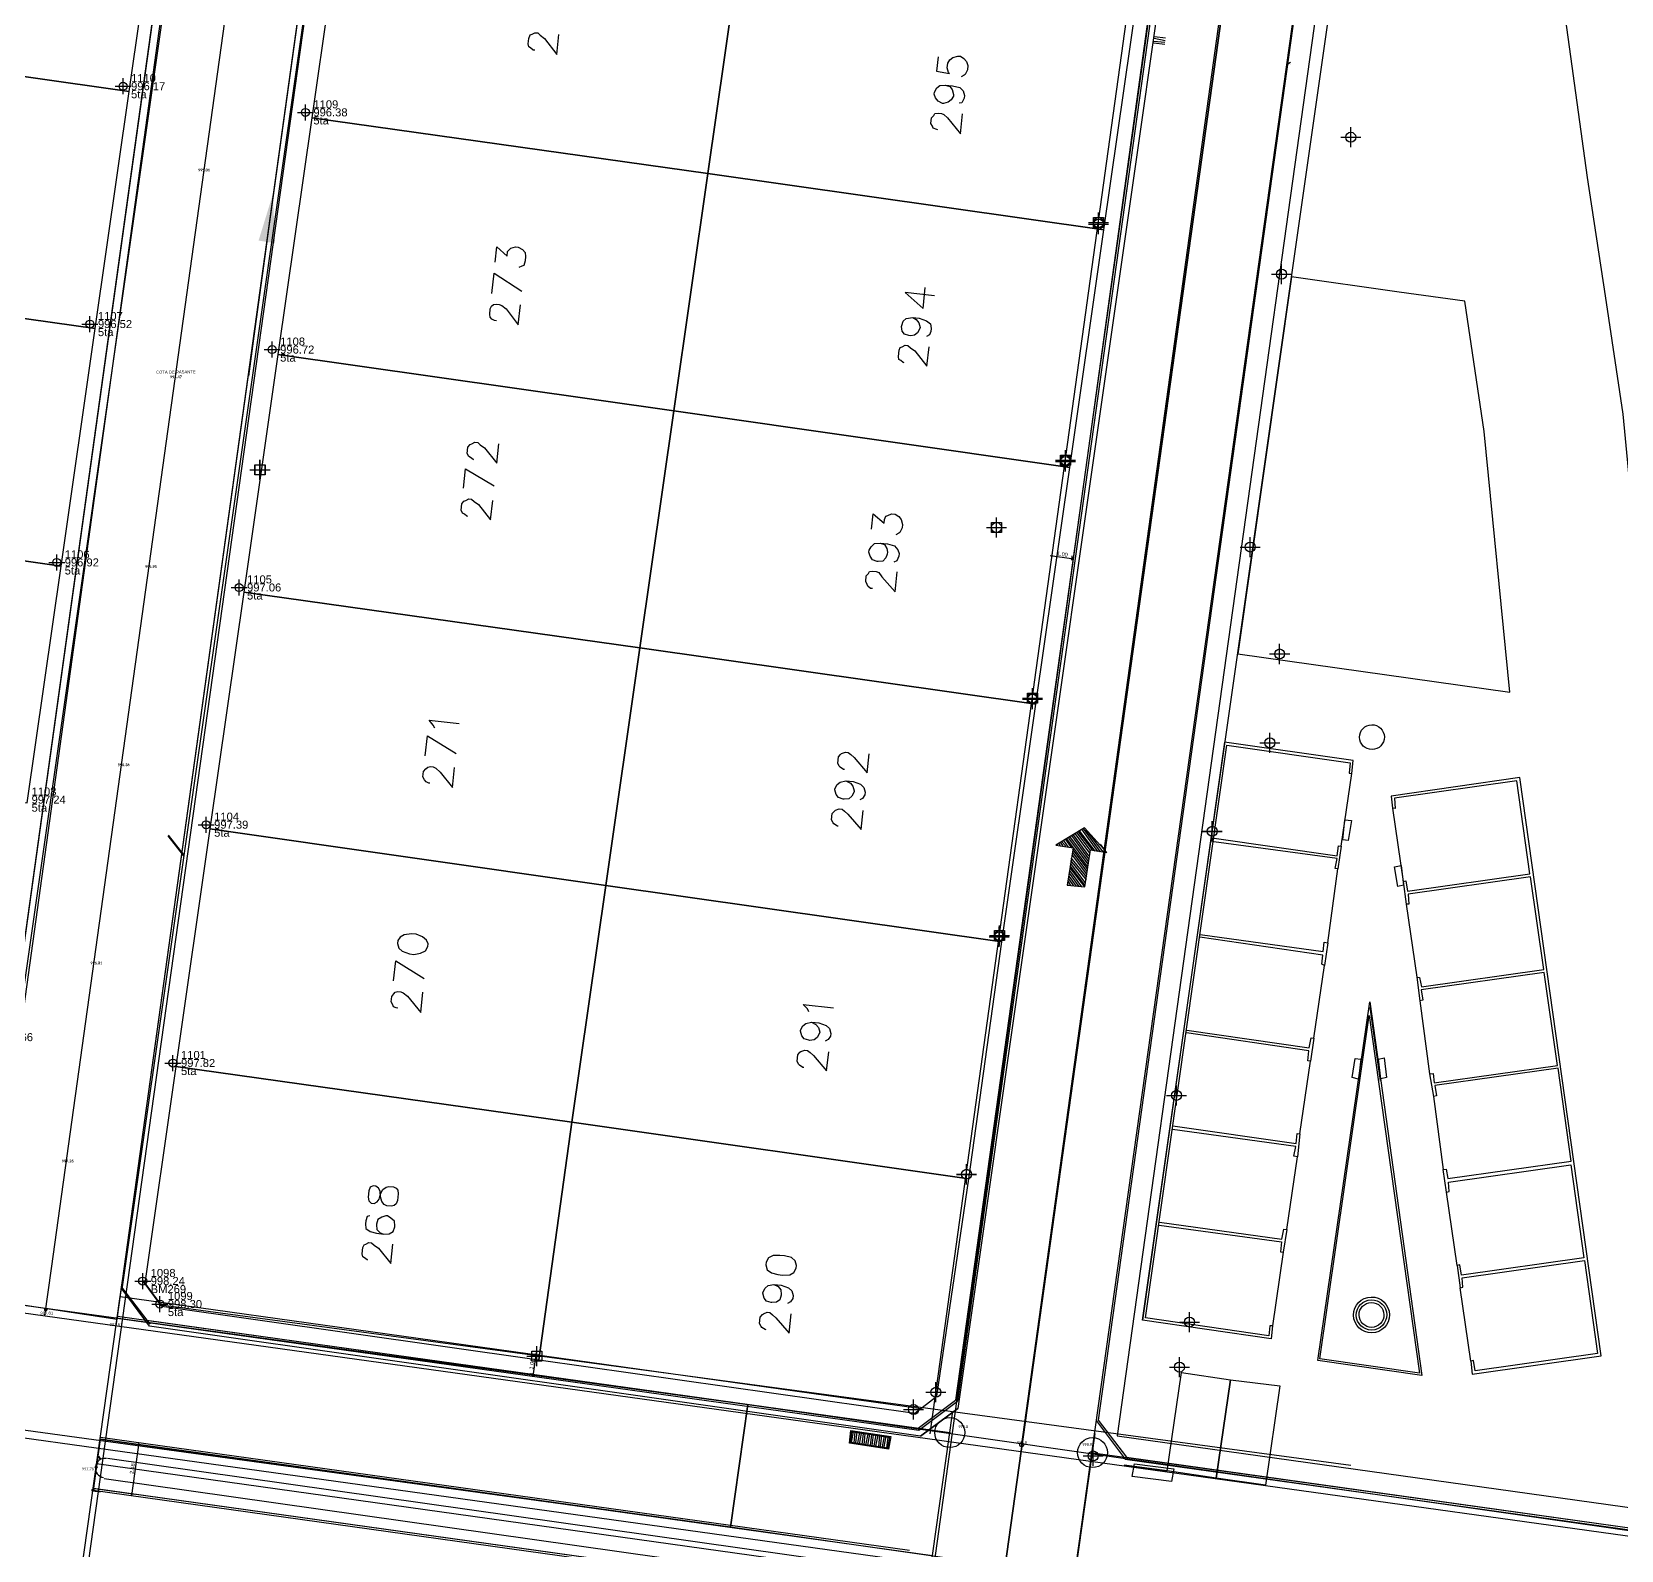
# Model space of a CAD drawing. Header units: metres. Extents: x -977055 to 805873, y -1033982 to 242021.
# Drawn here: x 1009.3 to 1088.8, y 1026.8 to 1102.7 of the extents above; entities that cross this region are included whole.
import ezdxf

# ---------------------------------------------------------------- set-up
doc = ezdxf.new("R2010")
doc.units = ezdxf.units.M
doc.header["$PDMODE"] = 32
doc.header["$PDSIZE"] = 1.5
for name, color, linetype in [('12-CONDICIONES EXISTENTES', 2, 'Continuous'), ('5ta avenida', 10, 'Continuous'), ('C-ANNO-MATC-TEXT', 150, 'Continuous'), ('C-ROAD', 7, 'Continuous'), ('C-ROAD-CNTR-N', 92, 'Continuous'), ('C-ROAD-PROF-TEXT', 11, 'Continuous'), ('NIVEL BORDILLO', 6, 'Continuous'), ('V-NODE', 1, 'Continuous')]:
    doc.layers.add(name, color=color, linetype=linetype)
for name, color, linetype, true_color in [('PDF2_area escolar', 7, 'Continuous', 0x989898), ('PDF_Geometry', 7, 'Continuous', 0x797979), ('PDF_Solid Fills', 7, 'Continuous', 0x797979)]:
    doc.layers.add(name, color=color, linetype=linetype, true_color=true_color)
doc.layers.get('PDF2_area escolar').off()
doc.styles.add('CITY2', font='stylu.ttf', dxfattribs={"height": 0.2})
doc.styles.add('MtXpl_Calibri', font='calibri.ttf')
doc.styles.get("Standard").update_dxf_attribs({"font": 'arial.ttf'})
doc.dimstyles.new('COTAS2', dxfattribs={"dimtxt": 0.02, "dimasz": 0.1, "dimexe": 0.15, "dimexo": 0.08, "dimgap": 0.05, "dimtad": 1, "dimzin": 0, "dimdsep": 46, "dimtxsty": 'CITY2', "dimblk": 'ARCHTICK', "dimcen": 1, "dimdle": 0.1, "dimclrd": 1, "dimclre": 1, "dimclrt": 2, "dimadec": 0, "dimazin": 0, "dimtfac": 1, "dimtofl": 0, "dimtmove": 0, "dimatfit": 3, "dimldrblk": 'ARCHTICK', "dimfxl": 0.18, "dimtolj": 1, "dimtzin": 0, "dimarcsym": 0})

# ---------------------------------------------------------------- blocks, each defined once
blk = doc.blocks.new('*U2497')
at = {"color": 0, "linetype": 'ByBlock', "lineweight": -2, "transparency": 16777216}
for p, q in [((-1, 0), (1, 0)), ((0, -1), (0, 1))]:
    blk.add_line(p, q, dxfattribs=at)
blk.add_lwpolyline([(-0.5, -0.5), (-0.5, 0.5), (0.5, 0.5), (0.5, -0.5)], close=True, dxfattribs=at)
blk = doc.blocks.new('*U2816', base_point=(1034.566, 1036.452, 998.662))
at = {"layer": 'V-NODE', "color": 130, "lineweight": -2, "xscale": 0.5, "yscale": 0.5, "zscale": 0.5}
blk.add_blockref('*U2497', (1034.566, 1036.452, 998.662), dxfattribs=at)
blk = doc.blocks.new('base')
at = {"layer": 'PDF_Geometry', "lineweight": 25, "extrusion": (-0.000787417, 0.063364, 0.99799), "elevation": 0.026}
for points in [[(-314.355, -197.288), (-299.601, -195.681), (-292.744, -194.188), (-282.663, -192.111), (-274.476, -190.361), (-258.037, -185.154), (-248.029, -180.61), (-240.539, -177.71), (-228.643, -174.042), (-222.733, -172.714), (-217.384, -171.04), (-209.935, -169.248), (-202.16, -164.759), (-196.196, -160.284), (-195.073, -159.817), (-178.095, -157.457), (-154.298, -156.614), (-136.667, -154.611), (-124.436, -153.164), (-118.066, -151.474), (-100.79, -146.646), (-80.955, -140.967), (-73.385, -139.328), (-61.694, -135.822), (-40.504, -131.604), (-37.727, -130.872), (-17.661, -129.441), (1.311, -127.461), (21.092, -124.929), (41.006, -122.83), (47.376, -123.458), (63.592, -123.186), (81.402, -124.312), (85.639, -96.072), (88.705, -66.393), (92.811, -40.781), (97.16, -22.386), (100.596, -1.562), (102.483, 8.32), (109.691, 37.361), (117.528, 76.62), (126.217, 115.638), (131.513, 149.592), (134.682, 173.973), (136.916, 195.591), (139.956, 229.678), (141.558, 250.676), (142.614, 271.37), (143.252, 283.21), (147.066, 312.938), (152.58, 355.631), (153.554, 396.042), (150.869, 418.02), (151.777, 438.639), (150.959, 458.028), (151.777, 438.639), (150.869, 418.02), (153.554, 396.042), (152.58, 355.631), (147.066, 312.938), (143.252, 283.21), (142.614, 271.37), (141.558, 250.676), (139.956, 229.678), (136.916, 195.591), (134.682, 173.973), (131.513, 149.592), (126.217, 115.638), (117.528, 76.62), (109.691, 37.361), (102.483, 8.32), (100.596, -1.562), (97.16, -22.386), (92.811, -40.781), (88.705, -66.393), (85.639, -96.072), (81.402, -124.312), (63.592, -123.186), (47.376, -123.458), (41.006, -122.83), (21.092, -124.929), (1.311, -127.461), (-17.661, -129.441), (-37.727, -130.872), (-40.504, -131.604), (-61.694, -135.822), (-73.385, -139.328), (-80.955, -140.967), (-100.79, -146.646), (-118.066, -151.474), (-124.436, -153.164), (-136.667, -154.611), (-154.298, -156.614), (-178.095, -157.457), (-195.073, -159.817), (-196.196, -160.284), (-202.16, -164.759), (-209.935, -169.248), (-217.384, -171.04), (-222.733, -172.714), (-228.643, -174.042), (-240.539, -177.71), (-248.029, -180.61), (-258.037, -185.154), (-274.476, -190.361), (-282.663, -192.111), (-292.744, -194.188), (-299.601, -195.681), (-314.355, -197.288), (-312.178, -178.446), (-309.146, -157.898), (-306.876, -132.899), (-305.823, -118.002), (-298.643, -78.802), (-291.055, -45.077), (-282.252, -15.116), (-275.645, 10.473), (-270.319, 33.898), (-263.825, 63.164), (-258.15, 86.408), (-284.424, 123.888)], [(-212.717, -13.755), (-225.054, -11.852), (-224.271, -6.892), (-226.643, -6.56), (-224.271, -6.892), (-225.054, -11.852), (-212.717, -13.755), (-212.402, -16.529), (-210.533, -31.037), (-208.664, -45.544), (-208.205, -49.819), (-207.573, -57.268), (-206.945, -64.763), (-206.131, -70.704), (-205.316, -76.645), (-202.67, -97.785), (-200.074, -118.964), (-199.377, -121.645), (-195.323, -136.879), (-191.412, -136.748), (-190.561, -158.552), (-190.735, -159.226), (-195.073, -159.817), (-196.196, -160.284), (-202.16, -164.759), (-209.935, -169.248), (-213.277, -170.051), (-213.359, -169.577), (-218.448, -150.23), (-210.166, -148.075), (-219.749, -78.662), (-229.377, -9.244), (-211.582, -137.888)], [(-183.278, -24.583), (-189.381, -23.662), (-189.487, -24.159), (-189.624, -24.143), (-189.441, -23.005), (-188.857, -19.32), (-188.78, -18.68), (-182.363, -19.685), (-199.15, -127.84), (-199.177, -128.068), (-198.98, -128.741), (-196.947, -136.498), (-196.819, -136.977), (-195.323, -136.879)], [(-152.79, -83.669), (-152.698, -83.68), (-152.572, -83.788), (-152.486, -83.845), (-152.457, -83.987), (-152.49, -84.262), (-152.558, -84.439), (-152.655, -84.474), (-152.803, -84.548), (-152.94, -84.532), (-153.066, -84.424), (-153.278, -84.259), (-153.876, -83.445), (-153.997, -84.451)], [(-183.728, -83.744), (-184.277, -83.678)], [(-183.745, -83.881), (-184.288, -83.769)], [(-183.756, -83.973), (-184.304, -83.906)], [(-172.938, -83.096), (-172.85, -82.365), (-173.485, -82.242), (-173.444, -82.293), (-173.381, -82.533), (-173.408, -82.762), (-173.522, -82.933), (-173.675, -83.054), (-173.915, -83.118), (-174.052, -83.101), (-174.224, -82.988), (-174.344, -82.834), (-174.414, -82.64), (-174.386, -82.412), (-174.267, -82.194), (-174.216, -82.154), (-174.068, -82.079)], [(-183.717, -83.653), (-184.266, -83.587)], [(-190.397, -82.523), (-190.546, -82.598)], [(-190.535, -82.507), (-190.535, -82.507)], [(-173.276, -81.665), (-173.499, -81.591), (-173.62, -81.438), (-173.683, -81.198), (-173.672, -81.107), (-173.559, -80.935), (-173.405, -80.814), (-173.166, -80.75), (-173.12, -80.756), (-172.903, -80.875), (-172.782, -81.029), (-172.713, -81.222), (-172.724, -81.314), (-172.843, -81.531), (-172.996, -81.652), (-173.276, -81.665), (-173.642, -81.621), (-174.002, -81.531), (-174.168, -81.372), (-174.232, -81.132), (-174.215, -80.995), (-174.096, -80.777), (-173.954, -80.748)], [(-172.869, -79.441), (-172.823, -79.447), (-172.646, -79.515), (-172.611, -79.612), (-172.536, -79.76), (-172.569, -80.034), (-172.677, -80.16), (-172.734, -80.246), (-172.922, -80.27), (-173.059, -80.253), (-173.191, -80.191), (-173.357, -80.032), (-174.001, -79.212), (-174.122, -80.218)], [(-139.275, -74.261), (-138.565, -69.524), (-138.277, -67.518)], [(-150.678, -73.073), (-150.772, -73.85), (-151.271, -73.372), (-151.298, -73.601), (-151.406, -73.727), (-151.457, -73.767), (-151.697, -73.831), (-151.834, -73.814), (-152.052, -73.695), (-152.172, -73.542), (-152.196, -73.353), (-152.168, -73.125), (-152.095, -72.902), (-151.998, -72.867), (-151.85, -72.792)], [(-150.491, -71.519), (-150.612, -72.524), (-151.987, -71.617)], [(-172.609, -71.126), (-171.146, -71.302), (-172.024, -70.501), (-172.15, -71.552)], [(-150.697, -70.149), (-150.606, -70.16), (-150.474, -70.222), (-150.394, -70.325), (-150.364, -70.467), (-150.397, -70.742), (-150.46, -70.873), (-150.562, -70.954), (-150.705, -70.983), (-150.842, -70.966), (-150.973, -70.904), (-151.185, -70.739), (-151.783, -69.925), (-151.904, -70.931)], [(-171.506, -70.053), (-171.678, -69.94), (-171.798, -69.786), (-171.862, -69.547), (-171.857, -69.501), (-171.738, -69.283), (-171.584, -69.163), (-171.396, -69.139), (-171.304, -69.15), (-171.081, -69.223), (-170.961, -69.377), (-170.943, -69.611), (-170.948, -69.657), (-171.021, -69.88), (-171.175, -70), (-171.506, -70.053), (-171.826, -70.015), (-172.181, -69.879), (-172.393, -69.715), (-172.411, -69.481), (-172.394, -69.343), (-172.327, -69.166), (-172.178, -69.091)], [(-171.048, -67.79), (-171.002, -67.795), (-170.876, -67.903), (-170.79, -67.96), (-170.761, -68.103), (-170.799, -68.423), (-170.862, -68.554), (-170.959, -68.589), (-171.107, -68.664), (-171.244, -68.647), (-171.37, -68.539), (-171.582, -68.375), (-172.185, -67.606), (-172.301, -68.566)], [(-149.489, -63.2), (-149.443, -63.205), (-149.317, -63.313), (-149.231, -63.37), (-149.156, -63.518), (-149.195, -63.838), (-149.303, -63.964), (-149.4, -63.999), (-149.548, -64.074), (-149.685, -64.057), (-149.811, -63.949), (-150.023, -63.785), (-150.626, -63.016), (-150.742, -63.976)], [(-148.947, -61.781), (-149.063, -62.741), (-150.488, -61.874)], [(-149.147, -60.366), (-149.102, -60.371), (-148.976, -60.479), (-148.89, -60.536), (-148.815, -60.684), (-148.853, -61.004), (-148.961, -61.13), (-149.058, -61.165), (-149.206, -61.24), (-149.343, -61.223), (-149.47, -61.115), (-149.682, -60.951), (-150.285, -60.183), (-150.4, -61.142)], [(-169.303, -59.468), (-169.397, -60.245), (-169.942, -59.762), (-169.964, -59.945), (-170.031, -60.122), (-170.128, -60.157), (-170.322, -60.226), (-170.505, -60.204), (-170.677, -60.091), (-170.797, -59.937), (-170.861, -59.697), (-170.839, -59.515), (-170.72, -59.297), (-170.669, -59.257), (-170.521, -59.182)], [(-169.729, -58.767), (-169.952, -58.694), (-170.067, -58.495), (-170.091, -58.306), (-170.08, -58.215), (-170.012, -58.038), (-169.853, -57.871), (-169.619, -57.853), (-169.573, -57.859), (-169.35, -57.932), (-169.235, -58.131), (-169.166, -58.325), (-169.177, -58.417), (-169.29, -58.588), (-169.449, -58.755), (-169.729, -58.767), (-170.095, -58.723), (-170.455, -58.634), (-170.616, -58.429), (-170.685, -58.235), (-170.668, -58.098), (-170.549, -57.88), (-170.401, -57.805)], [(-169.316, -56.498), (-169.225, -56.509), (-169.099, -56.617), (-169.064, -56.714), (-168.989, -56.862), (-169.022, -57.137), (-169.13, -57.263), (-169.187, -57.349), (-169.33, -57.378), (-169.513, -57.356), (-169.644, -57.294), (-169.805, -57.089), (-170.454, -56.315), (-170.575, -57.321)], [(-147.362, -49.777), (-147.287, -49.925), (-147.086, -50.181), (-148.594, -49.999)], [(-146.871, -48.398), (-146.992, -49.404), (-148.412, -48.491)], [(-167.809, -47.452), (-167.764, -47.458), (-167.592, -47.571), (-167.552, -47.622), (-167.477, -47.771), (-167.515, -48.09), (-167.623, -48.217), (-167.674, -48.257), (-167.868, -48.326), (-168.005, -48.31), (-168.131, -48.202), (-168.298, -48.043), (-168.946, -47.269), (-169.062, -48.229)], [(-188.857, -19.32), (-188.72, -19.336), (-188.66, -18.833), (-182.517, -19.805), (-186.94, -48.44), (-193.083, -47.468), (-193.023, -46.965), (-193.16, -46.948), (-193.237, -47.588), (-186.82, -48.593), (-182.363, -19.685)], [(-147.077, -47.029), (-147.031, -47.034), (-146.899, -47.096), (-146.819, -47.199), (-146.744, -47.347), (-146.777, -47.621), (-146.885, -47.747), (-146.988, -47.828), (-147.13, -47.857), (-147.267, -47.84), (-147.399, -47.778), (-147.605, -47.568), (-148.208, -46.8), (-148.33, -47.805)], [(-192.582, -43.308), (-193.16, -46.948)], [(-167.88, -46.887), (-168.098, -46.768), (-168.218, -46.615), (-168.282, -46.375), (-168.277, -46.329), (-168.158, -46.112), (-168.004, -45.991), (-167.77, -45.973), (-167.724, -45.979), (-167.501, -46.052), (-167.381, -46.205), (-167.317, -46.445), (-167.322, -46.491), (-167.441, -46.708), (-167.595, -46.829), (-167.88, -46.887), (-168.246, -46.843), (-168.601, -46.708), (-168.767, -46.549), (-168.831, -46.309), (-168.814, -46.172), (-168.701, -46), (-168.553, -45.925)], [(-198.112, -22.239), (-198.254, -21.109), (-198.397, -21.138), (-198.361, -21.606), (-204.484, -22.399), (-205.082, -17.736), (-198.958, -16.943), (-198.882, -17.463), (-198.739, -17.434), (-198.799, -16.777), (-205.254, -17.622), (-201.561, -46.632), (-195.107, -45.786), (-195.172, -45.176), (-195.657, -41.5), (-195.799, -41.53), (-195.876, -41.01), (-202, -41.803), (-201.402, -46.465), (-195.278, -45.673), (-195.309, -45.159), (-195.172, -45.176)], [(-167.468, -44.618), (-167.422, -44.624), (-167.25, -44.737), (-167.21, -44.789), (-167.135, -44.937), (-167.174, -45.257), (-167.282, -45.383), (-167.333, -45.423), (-167.527, -45.492), (-167.664, -45.476), (-167.79, -45.368), (-167.956, -45.209), (-168.605, -44.435), (-168.721, -45.395)], [(-179.942, -42.698), (-179.029, -43.967)], [(-179.959, -42.835), (-179.125, -44.002)], [(-179.975, -42.972), (-179.222, -44.037)], [(-180.037, -43.104), (-179.279, -44.123)], [(-180.054, -43.241), (-179.376, -44.157)], [(-180.151, -43.276), (-179.473, -44.192)], [(-180.282, -43.214), (-179.524, -44.232)], [(-180.42, -43.197), (-179.627, -44.313)], [(-180.557, -43.181), (-179.724, -44.347)], [(-180.694, -43.164), (-179.855, -44.285)], [(-178.419, -43.531), (-178.379, -43.582)], [(-178.557, -43.514), (-178.476, -43.617)], [(-178.694, -43.498), (-178.573, -43.651)], [(-178.831, -43.481), (-178.624, -43.692)], [(-178.962, -43.419), (-178.727, -43.772)], [(-179.1, -43.402), (-178.824, -43.807)], [(-179.909, -42.424), (-178.875, -43.847)], [(-179.926, -42.561), (-178.972, -43.882)], [(-179.882, -42.195), (-179.163, -43.163)], [(-179.898, -42.332), (-179.18, -43.3)], [(-180.831, -43.148), (-180.555, -43.552)], [(-186.242, -43.794), (-192.384, -42.822), (-192.445, -43.325), (-192.582, -43.308), (-192.399, -42.171), (-192.262, -42.188), (-192.368, -42.685), (-186.219, -43.611)], [(-179.742, -41.424), (-179.024, -42.391)], [(-179.753, -41.515), (-179.035, -42.483)], [(-179.77, -41.652), (-179.052, -42.62)], [(-179.832, -41.784), (-179.068, -42.757)], [(-179.849, -41.921), (-179.085, -42.894)], [(-179.865, -42.058), (-179.147, -43.026)], [(-178.92, -41.523), (-178.879, -41.574)], [(-179.057, -41.506), (-178.942, -41.706)], [(-179.194, -41.49), (-178.958, -41.843)], [(-179.331, -41.473), (-178.975, -41.98)], [(-179.468, -41.457), (-178.991, -42.117)], [(-179.605, -41.44), (-179.008, -42.254)], [(-191.861, -38.48), (-192.399, -42.171)], [(-195.657, -41.5), (-195.799, -40.37), (-196.283, -36.695), (-196.421, -36.679), (-196.503, -36.205), (-202.626, -36.997), (-202.029, -41.66), (-195.905, -40.868), (-195.936, -40.354), (-195.799, -40.37)], [(-185.475, -38.971), (-191.623, -38.045), (-191.679, -38.502), (-191.861, -38.48), (-191.678, -37.343), (-191.546, -37.405), (-191.601, -37.862), (-185.458, -38.834)], [(-145.145, -37.153), (-145.266, -38.158), (-146.686, -37.245)], [(-191.1, -33.703), (-191.678, -37.343)], [(-196.283, -36.695), (-196.42, -35.519), (-196.859, -31.85), (-197.047, -31.873), (-197.084, -31.405), (-203.253, -32.192), (-202.655, -36.855), (-196.486, -36.068), (-196.563, -35.549), (-196.42, -35.519)], [(-145.351, -35.783), (-145.26, -35.794), (-145.128, -35.856), (-145.093, -35.953), (-145.018, -36.101), (-145.051, -36.376), (-145.159, -36.502), (-145.216, -36.588), (-145.359, -36.617), (-145.496, -36.6), (-145.627, -36.538), (-145.839, -36.373), (-146.483, -35.554), (-146.604, -36.559)], [(-165.887, -35.349), (-165.812, -35.497), (-165.606, -35.708), (-167.114, -35.526)], [(-194.411, -31.542), (-193.926, -35.217)], [(-166.01, -34.824), (-166.227, -34.705), (-166.348, -34.552), (-166.412, -34.312), (-166.406, -34.266), (-166.287, -34.049), (-166.134, -33.928), (-165.9, -33.91), (-165.854, -33.916), (-165.631, -33.989), (-165.51, -34.143), (-165.446, -34.382), (-165.452, -34.428), (-165.571, -34.645), (-165.724, -34.766), (-166.01, -34.824), (-166.375, -34.78), (-166.73, -34.645), (-166.896, -34.486), (-166.96, -34.246), (-166.944, -34.109), (-166.83, -33.937), (-166.682, -33.862)], [(-184.76, -34.188), (-190.857, -33.222), (-190.963, -33.719), (-191.1, -33.703), (-190.917, -32.565), (-190.78, -32.582), (-190.84, -33.085), (-184.743, -34.051)], [(-165.597, -32.555), (-165.551, -32.561), (-165.38, -32.674), (-165.339, -32.726), (-165.265, -32.874), (-165.303, -33.194), (-165.411, -33.32), (-165.462, -33.36), (-165.656, -33.429), (-165.793, -33.413), (-165.919, -33.305), (-166.086, -33.146), (-166.734, -32.372), (-166.85, -33.332)], [(-190.339, -28.925), (-190.917, -32.565)], [(-196.859, -31.85), (-197.047, -30.714), (-197.486, -27.044), (-197.628, -27.073), (-197.71, -26.6), (-203.88, -27.387), (-203.282, -32.049), (-197.113, -31.263), (-197.189, -30.743), (-197.047, -30.714)], [(-183.999, -29.411), (-190.142, -28.439), (-190.202, -28.942), (-190.339, -28.925), (-190.202, -27.783), (-190.019, -27.805), (-190.125, -28.302), (-183.977, -29.228)], [(-189.624, -24.143), (-190.202, -27.783)], [(-197.628, -25.914), (-197.77, -25.943), (-197.734, -26.411), (-203.858, -27.204), (-204.455, -22.541), (-198.331, -21.749), (-198.255, -22.268), (-198.112, -22.239), (-197.628, -25.914), (-197.486, -27.044)], [(-143.821, -25.395), (-143.679, -25.366), (-143.605, -25.143), (-143.589, -25.005), (-143.607, -24.771), (-143.819, -24.607), (-144.133, -24.522), (-144.499, -24.478), (-144.779, -24.491), (-144.978, -24.606), (-145.051, -24.829), (-145.057, -24.875), (-145.039, -25.109), (-144.872, -25.268), (-144.701, -25.382), (-144.609, -25.393), (-144.415, -25.323), (-144.216, -25.208), (-144.143, -24.985), (-144.137, -24.939), (-144.155, -24.705), (-144.322, -24.546), (-144.499, -24.478)], [(-183.261, -24.445), (-189.364, -23.525), (-189.303, -23.022), (-189.441, -23.005)], [(-143.694, -23.184), (-143.648, -23.19), (-143.522, -23.298), (-143.436, -23.354), (-143.407, -23.497), (-143.446, -23.817), (-143.508, -23.949), (-143.605, -23.983), (-143.753, -24.058), (-143.89, -24.042), (-144.016, -23.934), (-144.228, -23.769), (-144.831, -23.001), (-144.947, -23.961)], [(-132.739, -20.006), (-131.388, -21.885)], [(-163.967, -21.716), (-164.184, -21.597), (-164.305, -21.443), (-164.323, -21.209), (-164.317, -21.163), (-164.244, -20.94), (-164.091, -20.82), (-163.856, -20.801), (-163.811, -20.807), (-163.588, -20.88), (-163.467, -21.034), (-163.403, -21.273), (-163.409, -21.319), (-163.528, -21.537), (-163.681, -21.657), (-163.967, -21.716), (-164.332, -21.672), (-164.687, -21.536), (-164.853, -21.377), (-164.917, -21.137), (-164.901, -21), (-164.787, -20.828), (-164.639, -20.754)], [(-198.739, -17.434), (-198.254, -21.109)], [(-163.554, -19.447), (-163.508, -19.452), (-163.337, -19.566), (-163.296, -19.617), (-163.222, -19.765), (-163.26, -20.085), (-163.368, -20.211), (-163.419, -20.251), (-163.613, -20.321), (-163.75, -20.304), (-163.876, -20.196), (-164.043, -20.037), (-164.691, -19.263), (-164.807, -20.223)], [(-171.202, -14.027), (-173.08, -15.378)], [(-169.554, -13.438), (-167.691, -13.755), (-167.757, -14.303), (-169.666, -13.981)], [(-167.737, -13.749), (-167.848, -14.292)], [(-167.874, -13.733), (-167.94, -14.281)], [(-167.965, -13.722), (-168.031, -14.27)], [(-168.057, -13.711), (-168.168, -14.254)], [(-168.143, -13.654), (-168.254, -14.197)], [(-168.28, -13.638), (-168.346, -14.186)], [(-168.371, -13.627), (-168.437, -14.175)], [(-168.462, -13.616), (-168.574, -14.158)], [(-168.554, -13.604), (-168.666, -14.147)], [(-168.691, -13.588), (-168.757, -14.136)], [(-168.782, -13.577), (-168.849, -14.125)], [(-168.874, -13.566), (-168.986, -14.109)], [(-168.965, -13.555), (-169.077, -14.098)], [(-169.102, -13.538), (-169.168, -14.087)], [(-169.194, -13.527), (-169.26, -14.076)], [(-169.285, -13.516), (-169.397, -14.059)], [(-169.377, -13.505), (-169.488, -14.048)], [(-169.508, -13.443), (-169.574, -13.992)], [(-130.385, -12.407), (-171.083, -6.112)]]:
    blk.add_lwpolyline(points, dxfattribs=at)
for points in [[(-158.259, -127.526), (-188.122, -122.908), (-189.472, -121.03), (-173.08, -15.378), (-171.202, -14.027), (-132.739, -20.006), (-131.388, -21.885), (-147.503, -125.622), (-149.221, -127.178)], [(-138.576, -126.188), (-140.244, -124.642), (-124.468, -22.95), (-122.584, -21.554), (-84.121, -27.533), (-82.771, -29.411), (-95.915, -114.263), (-97.512, -115.972)], [(-132.492, -81.848), (-134.34, -93.728), (-114.58, -96.758), (-112.737, -84.924)], [(-161.355, -77.397), (-163.198, -89.232), (-143.443, -92.307), (-141.595, -80.427)], [(-181.109, -74.322), (-182.952, -86.156), (-163.198, -89.232), (-161.355, -77.397)], [(-130.648, -70.014), (-132.492, -81.848), (-112.737, -84.924), (-110.889, -73.044)], [(-159.506, -65.517), (-161.355, -77.397), (-141.595, -80.427), (-139.751, -68.593)], [(-179.26, -62.442), (-181.109, -74.322), (-161.355, -77.397), (-159.506, -65.517)], [(-128.8, -58.134), (-130.648, -70.014), (-110.889, -73.044), (-109.045, -61.209)], [(-190.456, -71.851), (-187.537, -53.005), (-201.102, -50.907), (-199.988, -63.979), (-199.108, -70.53), (-195.828, -71.018)], [(-157.663, -53.683), (-159.506, -65.517), (-139.751, -68.593), (-137.903, -56.713)], [(-177.417, -50.607), (-179.26, -62.442), (-159.506, -65.517), (-157.663, -53.683)], [(-126.957, -46.3), (-128.8, -58.134), (-109.045, -61.209), (-107.197, -49.329)], [(-155.814, -41.803), (-157.663, -53.683), (-137.903, -56.713), (-136.06, -44.878)], [(-175.569, -38.727), (-177.417, -50.607), (-157.663, -53.683), (-155.814, -41.803)], [(-192.788, -44.628), (-193.108, -44.59), (-192.941, -43.59), (-192.666, -43.623)], [(-153.971, -29.968), (-155.814, -41.803), (-136.06, -44.878), (-134.211, -32.998)], [(-178.328, -43.542), (-179.191, -43.391), (-178.874, -41.528), (-179.742, -41.424), (-180.059, -43.287), (-180.877, -43.142), (-179.775, -44.388)], [(-195.237, -42.247), (-195.567, -42.299), (-195.68, -41.312), (-195.395, -41.254)], [(-173.771, -26.887), (-175.569, -38.727), (-155.814, -41.803), (-153.971, -29.968)], [(-145.371, -39.027), (-145.435, -38.787), (-145.601, -38.628), (-145.956, -38.492), (-146.184, -38.465), (-146.515, -38.518), (-146.76, -38.627), (-146.879, -38.845), (-146.896, -38.982), (-146.826, -39.176), (-146.614, -39.34), (-146.305, -39.47), (-146.077, -39.498), (-145.7, -39.451), (-145.501, -39.336), (-145.387, -39.164)], [(-193.913, -35.497), (-196.292, -16.755), (-191.104, -17.565)], [(-193.876, -34.806), (-196.166, -16.862), (-191.206, -17.646)], [(-193.155, -32.667), (-193.429, -32.634), (-193.308, -31.628), (-192.994, -31.712)], [(-194.309, -32.621), (-194.594, -32.679), (-194.707, -31.692), (-194.422, -31.633)], [(-152.168, -18.083), (-153.971, -29.968), (-134.211, -32.998), (-132.535, -22.164), (-133.368, -20.997)], [(-172.044, -16.013), (-173.771, -26.887), (-153.971, -29.968), (-152.168, -18.083), (-170.922, -15.174)], [(-143.748, -26.331), (-143.772, -26.143), (-143.898, -26.035), (-144.035, -26.018), (-144.184, -26.093), (-144.291, -26.219), (-144.37, -26.488), (-144.489, -26.705), (-144.643, -26.826), (-144.785, -26.855), (-145.014, -26.828), (-145.146, -26.765), (-145.226, -26.663), (-145.25, -26.475), (-145.211, -26.155), (-145.143, -25.977), (-145.041, -25.897), (-144.898, -25.868), (-144.67, -25.895), (-144.538, -25.958), (-144.418, -26.111), (-144.354, -26.351), (-144.341, -26.631), (-144.266, -26.779), (-144.14, -26.887), (-144.003, -26.903), (-143.855, -26.828), (-143.787, -26.651)], [(-163.574, -22.69), (-163.638, -22.451), (-163.85, -22.286), (-164.164, -22.202), (-164.393, -22.174), (-164.764, -22.176), (-164.963, -22.291), (-165.082, -22.509), (-165.099, -22.646), (-165.035, -22.885), (-164.869, -23.044), (-164.508, -23.134), (-164.28, -23.162), (-163.954, -23.155), (-163.709, -23.045), (-163.59, -22.827)], [(-184.271, -17.044), (-186.728, -16.655), (-185.95, -11.74), (-183.493, -12.129)], [(-186.728, -16.655), (-189.191, -16.312), (-188.407, -11.352), (-185.95, -11.74)], [(-169.594, -13.386), (-167.64, -13.715), (-167.717, -14.355), (-169.717, -14.021)], [(-167.757, -14.303), (-167.691, -13.755), (-169.554, -13.438), (-169.666, -13.981)], [(-181.35, -12.434), (-183.493, -12.129)], [(-183.707, -11.593), (-181.747, -11.876), (-181.87, -12.51), (-183.83, -12.228)]]:
    blk.add_lwpolyline(points, close=True, dxfattribs=at)
at = {"layer": 'PDF_Geometry', "color": 215, "lineweight": 50, "true_color": 0xa9529f, "extrusion": (-0.000787417, 0.063364, 0.99799), "elevation": 0.026}
blk.add_lwpolyline([(-134.741, -43.553), (-133.982, -44.572)], dxfattribs=at)
at = {"layer": 'PDF_Geometry', "color": 1, "lineweight": 40, "extrusion": (-0.000787417, 0.063364, 0.99799), "elevation": 0.026}
blk.add_lwpolyline([(-130.221, -13.354), (-130.101, -13.507)], dxfattribs=at)
at = {"layer": 'PDF_Geometry', "lineweight": 25, "extrusion": (-0.000787417, 0.063364, 0.99799), "elevation": 0.026}
blk.add_lwpolyline([(-171.095, -6.158, 0.999988), (-171.25, -7.112), (-130.552, -13.407)], format="xyb", dxfattribs=at)
blk = doc.blocks.new('*U3903')
at = {"color": 0, "linetype": 'ByBlock', "lineweight": -2, "transparency": 16777216}
for p, q in [((-1, 0), (1, 0)), ((0, -1), (0, 1))]:
    blk.add_line(p, q, dxfattribs=at)
blk = doc.blocks.new('*U3990', base_point=(1056.048, 1045.545, 998.735))
at = {"layer": 'V-NODE', "color": 5, "lineweight": -2, "xscale": 0.5, "yscale": 0.5, "zscale": 0.5}
blk.add_blockref('*U3903', (1056.048, 1045.545, 998.735), dxfattribs=at)
blk = doc.blocks.new('*U3993', base_point=(1075.248, 1097.382, 996.318))
at = {"layer": 'V-NODE', "color": 5, "lineweight": -2, "xscale": 0.5, "yscale": 0.5, "zscale": 0.5}
blk.add_blockref('*U3903', (1075.248, 1097.382, 996.318), dxfattribs=at)
blk = doc.blocks.new('*U3996', base_point=(1071.692, 1071.555, 997.573))
at = {"layer": 'V-NODE', "color": 5, "lineweight": -2, "xscale": 0.5, "yscale": 0.5, "zscale": 0.5}
blk.add_blockref('*U3903', (1071.692, 1071.555, 997.573), dxfattribs=at)
blk = doc.blocks.new('*U3999', base_point=(1071.206, 1067.114, 997.744))
at = {"layer": 'V-NODE', "color": 5, "lineweight": -2, "xscale": 0.5, "yscale": 0.5, "zscale": 0.5}
blk.add_blockref('*U3903', (1071.206, 1067.114, 997.744), dxfattribs=at)
blk = doc.blocks.new('*U4002', base_point=(1067.184, 1038.161, 999.151))
at = {"layer": 'V-NODE', "color": 5, "lineweight": -2, "xscale": 0.5, "yscale": 0.5, "zscale": 0.5}
blk.add_blockref('*U3903', (1067.184, 1038.161, 999.151), dxfattribs=at)
blk = doc.blocks.new('*U4005', base_point=(1066.685, 1035.911, 999.332))
at = {"layer": 'V-NODE', "color": 5, "lineweight": -2, "xscale": 0.5, "yscale": 0.5, "zscale": 0.5}
blk.add_blockref('*U3903', (1066.685, 1035.911, 999.332), dxfattribs=at)
blk = doc.blocks.new('*U4035', base_point=(1066.541, 1049.493, 998.524))
at = {"layer": 'V-NODE', "color": 5, "lineweight": -2, "xscale": 0.5, "yscale": 0.5, "zscale": 0.5}
blk.add_blockref('*U3903', (1066.541, 1049.493, 998.524), dxfattribs=at)
blk = doc.blocks.new('*U4038', base_point=(1068.326, 1062.69, 997.969))
at = {"layer": 'V-NODE', "color": 5, "lineweight": -2, "xscale": 0.5, "yscale": 0.5, "zscale": 0.5}
blk.add_blockref('*U3903', (1068.326, 1062.69, 997.969), dxfattribs=at)
blk = doc.blocks.new('*U4041', base_point=(1070.224, 1076.899, 997.226))
at = {"layer": 'V-NODE', "color": 5, "lineweight": -2, "xscale": 0.5, "yscale": 0.5, "zscale": 0.5}
blk.add_blockref('*U3903', (1070.224, 1076.899, 997.226), dxfattribs=at)
blk = doc.blocks.new('*U4044', base_point=(1071.791, 1090.537, 996.613))
at = {"layer": 'V-NODE', "color": 5, "lineweight": -2, "xscale": 0.5, "yscale": 0.5, "zscale": 0.5}
blk.add_blockref('*U3903', (1071.791, 1090.537, 996.613), dxfattribs=at)
blk = doc.blocks.new('*U4082')
at = {"color": 0, "linetype": 'ByBlock', "lineweight": -2, "transparency": 16777216}
for p, q in [((-1, 0), (1, 0)), ((0, -1), (0, 1))]:
    blk.add_line(p, q, dxfattribs=at)
blk.add_lwpolyline([(-0.5, -0.5), (-0.5, 0.5), (0.5, 0.5), (0.5, -0.5)], close=True, dxfattribs=at)
blk = doc.blocks.new('*U4601')
at = {"color": 0, "linetype": 'ByBlock', "lineweight": -2, "transparency": 16777216}
for p, q in [((-1, 0), (1, 0)), ((0, -1), (0, 1))]:
    blk.add_line(p, q, dxfattribs=at)
blk.add_lwpolyline([(-0.5, -0.5), (-0.5, 0.5), (0.5, 0.5), (0.5, -0.5)], close=True, dxfattribs=at)
blk.add_circle((0, 0), 0.5, dxfattribs=at)
blk = doc.blocks.new('*U4604', base_point=(1057.538, 1077.872, 997.508))
at = {"layer": 'V-NODE', "color": 3, "lineweight": -2, "xscale": 0.5, "yscale": 0.5, "zscale": 0.5}
blk.add_blockref('*U4601', (1057.538, 1077.872, 997.508), dxfattribs=at)
blk = doc.blocks.new('*U4632', base_point=(1057.689, 1057.479, 998.31))
at = {"layer": 'V-NODE', "color": 3, "lineweight": -2, "xscale": 0.5, "yscale": 0.5, "zscale": 0.5}
blk.add_blockref('*U4601', (1057.689, 1057.479, 998.31), dxfattribs=at)
blk = doc.blocks.new('*U4635', base_point=(1059.344, 1069.353, 997.843))
at = {"layer": 'V-NODE', "color": 3, "lineweight": -2, "xscale": 0.5, "yscale": 0.5, "zscale": 0.5}
blk.add_blockref('*U4601', (1059.344, 1069.353, 997.843), dxfattribs=at)
blk = doc.blocks.new('*U4638', base_point=(1060.991, 1081.244, 997.312))
at = {"layer": 'V-NODE', "color": 3, "lineweight": -2, "xscale": 0.5, "yscale": 0.5, "zscale": 0.5}
blk.add_blockref('*U4601', (1060.991, 1081.244, 997.312), dxfattribs=at)
blk = doc.blocks.new('*U4641', base_point=(1062.641, 1093.117, 996.858))
at = {"layer": 'V-NODE', "color": 3, "lineweight": -2, "xscale": 0.5, "yscale": 0.5, "zscale": 0.5}
blk.add_blockref('*U4601', (1062.641, 1093.117, 996.858), dxfattribs=at)
blk = doc.blocks.new('_ArchTick')
at = {"color": 0, "linetype": 'ByBlock', "const_width": 0.15}
blk.add_lwpolyline([(-0.5, -0.5), (0.5, 0.5)], dxfattribs=at)
blk = doc.blocks.new('*D4675')
at = {"color": 1, "lineweight": -2, "transparency": 16777216}
blk.add_line((1060.222, 1076.469), (1061.41, 1076.304), dxfattribs=at)
at = {"color": 1, "linetype": 'Continuous', "lineweight": -2, "transparency": 16777216}
for p, q in [((1060.31, 1076.374), (1060.341, 1076.604)), ((1061.3, 1076.237), (1061.332, 1076.466))]:
    blk.add_line(p, q, dxfattribs=at)
at = {"layer": 'Defpoints', "color": 0, "transparency": 16777216}
for p in [(1060.299, 1076.295, 998.308), (1061.311, 1076.318), (1061.289, 1076.158, 998.308)]:
    blk.add_point(p, dxfattribs=at)
at = {"color": 1, "lineweight": -2, "transparency": 16777216, "xscale": 0.1, "yscale": 0.1, "zscale": 0.1}
for p, rotation in [((1060.321, 1076.455), 172.1037773489879), ((1061.311, 1076.318), 352.103777348988)]:
    blk.add_blockref('_ArchTick', p, dxfattribs=dict(at, rotation=rotation))
at = {"color": 2, "transparency": 16777216, "insert": (1060.837, 1076.538), "char_height": 0.2, "attachment_point": 5, "rotation": 352.10378, "style": 'CITY2'}
blk.add_mtext('\\A1;1.00', dxfattribs=at)
blk = doc.blocks.new('*U4741')
at = {"color": 0, "linetype": 'ByBlock', "lineweight": -2, "transparency": 16777216}
for p, q in [((-1, 0), (1, 0)), ((0, -1), (0, 1))]:
    blk.add_line(p, q, dxfattribs=at)
blk.add_circle((0, 0), 0.5, dxfattribs=at)
blk = doc.blocks.new('*U5052')
at = {"layer": 'C-ROAD-CNTR-N', "color": 92, "linetype": 'Continuous', "lineweight": -3}
blk.add_line((1035.324, 863.717), (1074.019, 1140.909), dxfattribs=at)
blk = doc.blocks.new('*D5089')
at = {"color": 1, "linetype": 'Continuous', "lineweight": -2, "transparency": 16777216}
for p, q in [((1012.831, 1032.302), (1014.834, 1032.02)), ((1012.486, 1029.846), (1014.489, 1029.564))]:
    blk.add_line(p, q, dxfattribs=at)
at = {"color": 1, "lineweight": -2, "transparency": 16777216}
blk.add_line((1014.327, 1029.486), (1014.7, 1032.14), dxfattribs=at)
at = {"layer": 'Defpoints', "color": 0, "transparency": 16777216}
for p in [(1012.752, 1032.313, 998.561), (1014.686, 1032.041), (1012.407, 1029.857, 998.561)]:
    blk.add_point(p, dxfattribs=at)
at = {"color": 1, "lineweight": -2, "transparency": 16777216, "xscale": 0.1, "yscale": 0.1, "zscale": 0.1}
for p, rotation in [((1014.686, 1032.041), 81.99456340186386), ((1014.34, 1029.585), 261.9945634018638)]:
    blk.add_blockref('_ArchTick', p, dxfattribs=dict(at, rotation=rotation))
at = {"color": 2, "transparency": 16777216, "insert": (1014.36, 1030.834), "char_height": 0.2, "attachment_point": 5, "rotation": 81.99456, "style": 'CITY2'}
blk.add_mtext('\\A1;2.48', dxfattribs=at)

msp = doc.modelspace()

# ---------------------------------------------------------------- linework, layer by layer
at = {"color": 1}
for p, q in [((1015.797, 1039.028, 1997.276), (1075.25855, 1031.00777, 1997.276)), ((1012.75572, 1029.65675), (1012.38137, 1029.70911))]:
    msp.add_line(p, q, dxfattribs=at)
at = {"color": 2}
msp.add_line((1045.10893, 1034.047), (1044.25001, 1027.90678), dxfattribs=at)
for points in [[(1006.47657, 1039.39), (1013.59468, 1038.3039), (1028.25455, 1143.7276), (1030.20492, 1145.53448), (1039.02616, 1145.96592), (1038.66008, 1152.75737), (1024.40007, 1151.98483), (1012.86861, 1149.03335), (1017.5654, 1150.23542), (1019.53599, 1144.07167), (1020.87063, 1142.90279), (1006.47657, 1039.39)], [(964.90308, 1045.16679), (1004.90706, 1039.56855), (1006.69073, 1040.91278), (1006.47657, 1039.39), (1013.59468, 1038.3039), (1013.82071, 1039.91108), (1015.07462, 1038.24834), (1045.10893, 1034.047), (1044.25001, 1027.90678), (1012.75211, 1032.31286), (1012.40854, 1029.85677), (1043.10328, 1025.56305), (1042.24435, 1019.42283), (1005.60113, 1024.54866), (1006.45512, 1030.61752), (1005.26423, 1030.76969), (1005.60963, 1033.22566), (964.04668, 1039.03471), (964.90308, 1045.16679)]]:
    msp.add_lwpolyline(points, dxfattribs=at)
at = {"color": 1}
for points, elevation in [([(1058.79045, 1031.93664), (1074.91357, 1148.186)], 998.308), ([(988.70081, 858.6933), (1028.93284, 1145.88834), (1021.4813, 1144.57148), (981.77572, 857.94163), (988.70081, 858.6933)], 2006.05387), ([(1038.67482, 863.26086), (1077.5849, 1140.41347), (1070.38537, 1141.41482), (1032.00229, 864.16055), (1038.67482, 863.26086)], 2006.05387), ([(1054.23407, 1032.56858), (1069.10183, 1139.76666)], 998.308), ([(801.61867, 1067.45219), (1160.48943, 1017.53949), (1159.04381, 1011.48073), (800.75387, 1061.31279), (801.60927, 1067.4535)], 1997.105), ([(801.61867, 1067.45219), (1045.10893, 1034.047), (1044.25001, 1027.90678), (800.75387, 1061.31279), (801.61867, 1067.45219)], 1997.105), ([(1045.10893, 1034.047), (1160.48943, 1017.53949), (1159.02278, 1011.48365), (1044.25001, 1027.90678), (1045.10893, 1034.047)], 1997.105)]:
    msp.add_lwpolyline(points, dxfattribs=dict(at, elevation=elevation))
for centre in [(1014.945, 1040.179, 1997.276), (1015.797, 1039.028, 1997.276), (1034.621, 1036.489), (1012.3928, 1029.758, 998.561)]:
    msp.add_circle(centre, 0.05, dxfattribs=at)
for p in [(1055.21059, 1032.63393, 998.561), (1062.34085, 1031.63421, 2001.659)]:
    msp.add_point(p, dxfattribs=at)
at = {"layer": '12-CONDICIONES EXISTENTES', "color": 5}
for p, q in [((1013.75484, 1039.4427, 998.561), (1053.77183, 1033.84493, 998.561)), ((1013.60164, 1038.35341, 998.561), (1053.66314, 1032.74942, 998.561)), ((1013.61557, 1038.45244, 998.561), (1053.63598, 1032.8542, 998.561)), ((1013.61557, 1038.45244, 998.561), (1055.21059, 1032.63393, 998.561)), ((1012.75211, 1032.31286, 998.561), (1054.34714, 1026.49435, 998.561)), ((1012.76604, 1032.41188, 998.561), (1053.19703, 1026.75621, 998.561)), ((1063.57678, 1032.47337, 998.561), (1108.68666, 1026.16318, 998.561)), ((1012.56176, 1031.08741, 998.561), (1054.33847, 1025.24349, 998.561)), ((1062.376, 1031.6316, 998.561), (1123.29034, 1023.11061, 998.561)), ((1063.97764, 1031.30658, 998.561), (1108.54814, 1025.07185, 998.561)), ((1064.0325, 1031.39988, 998.561), (1108.56199, 1025.17088, 998.561)), ((1012.3928, 1029.758, 998.561), (1052.82575, 1024.10205, 998.561)), ((1012.40673, 1029.85703, 998.561), (1054.00175, 1024.03852, 998.561))]:
    msp.add_line(p, q, dxfattribs=at)
at = {"layer": '12-CONDICIONES EXISTENTES', "color": 1}
for points, elevation in [([(1009.9838, 1038.47846), (1010.3155, 1040.837), (1025.31673, 1148.7397)], 2001.659), ([(1013.54872, 1037.97709), (1013.88081, 1040.33846), (1028.88244, 1148.24398)], 2001.659), ([(1013.82071, 1039.91108), (1013.88081, 1040.33846), (1028.25455, 1143.7276)], 2001.659), ([(994.52229, 953.30755), (1004.25949, 1023.62549), (1006.75019, 1041.33554), (1020.87063, 1142.90279)], 2001.659), ([(1013.82071, 1039.91108), (1015.22505, 1038.04886)], 1997.276), ([(1014.874, 1040.21), (1015.732, 1039.059)], 1997.276), ([(1011.47377, 1023.22323), (1013.75484, 1039.4427)], 2001.659), ([(1053.06447, 1017.37402), (1055.34554, 1033.59348)], 2001.659), ([(1060.19431, 1016.37129), (1062.47538, 1032.59076)], 2001.659)]:
    msp.add_lwpolyline(points, dxfattribs=dict(at, elevation=elevation))
for centre, radius in [((1010.026, 1038.77852, 2001.659), 0.05), ((1058.803, 1032.02709, 998.308), 0.1), ((1012.55492, 1030.91069, 2001.659), 0.05)]:
    msp.add_circle(centre, radius, dxfattribs=at)
at = {"layer": '5ta avenida', "color": 0, "linetype": 'ByBlock', "lineweight": -2, "transparency": 16777216}
for p, q in [((1013.893, 1099.531, 1995.212), (1013.893, 1100.331, 1995.212)), ((1013.493, 1099.931, 1995.212), (1014.293, 1099.931, 1995.212)), ((1022.604, 1098.623, 1995.421), (1023.404, 1098.623, 1995.421)), ((1023.004, 1098.223, 1995.421), (1023.004, 1099.023, 1995.421)), ((1012.237, 1087.642, 1995.554), (1012.237, 1088.442, 1995.554)), ((1011.837, 1088.042, 1995.554), (1012.637, 1088.042, 1995.554)), ((1020.944, 1086.766, 1995.755), (1021.744, 1086.766, 1995.755)), ((1021.344, 1086.366, 1995.755), (1021.344, 1087.166, 1995.755)), ((1010.577, 1075.728, 1995.955), (1010.577, 1076.528, 1995.955)), ((1010.177, 1076.128, 1995.955), (1010.977, 1076.128, 1995.955)), ((1019.29, 1074.876, 1996.103), (1020.09, 1074.876, 1996.103)), ((1019.69, 1074.476, 1996.103), (1019.69, 1075.276, 1996.103)), ((1017.645, 1063.019, 1996.427), (1018.445, 1063.019, 1996.427)), ((1018.045, 1062.619, 1996.427), (1018.045, 1063.419, 1996.427)), ((1015.989, 1051.106, 1996.86), (1016.789, 1051.106, 1996.86)), ((1016.389, 1050.706, 1996.86), (1016.389, 1051.506, 1996.86)), ((1014.874, 1039.81, 1997.276), (1014.874, 1040.61, 1997.276)), ((1014.474, 1040.21, 1997.276), (1015.274, 1040.21, 1997.276)), ((1015.332, 1039.059, 1997.339), (1016.132, 1039.059, 1997.339)), ((1015.732, 1038.659, 1997.339), (1015.732, 1039.459, 1997.339))]:
    msp.add_line(p, q, dxfattribs=at)
for centre in [(1013.893, 1099.931, 1995.212), (1023.004, 1098.623, 1995.421), (1012.237, 1088.042, 1995.554), (1021.344, 1086.766, 1995.755), (1010.577, 1076.128, 1995.955), (1019.69, 1074.876, 1996.103), (1018.045, 1063.019, 1996.427), (1016.389, 1051.106, 1996.86), (1014.874, 1040.21, 1997.276), (1015.732, 1039.059, 1997.339)]:
    msp.add_circle(centre, 0.2, dxfattribs=at)
at = {"layer": 'C-ROAD-CNTR-N', "color": 92, "linetype": 'Continuous', "lineweight": -3}
for p, q in [((1080.6864, 1155.03626), (1063.57678, 1032.47337)), ((1074.99809, 1147.92141), (1035.32355, 863.71727)), ((1070.45354, 1141.40534), (1055.49584, 1034.25751)), ((1070.55259, 1141.39157), (1055.58915, 1034.20264)), ((1077.5849, 1140.41347), (1062.6267, 1033.26205)), ((1053.63598, 1032.8542, 998.561), (1055.49584, 1034.25751, 998.561)), ((1053.66314, 1032.74942, 998.561), (1055.58915, 1034.20264, 998.561)), ((1062.52193, 1033.23485), (1063.97764, 1031.30658)), ((1062.6267, 1033.26205), (1064.0327, 1031.39961))]:
    msp.add_line(p, q, dxfattribs=at)
at = {"layer": 'NIVEL BORDILLO', "color": 1}
msp.add_line((1034.53962, 1036.63619), (1034.37338, 1035.44777), dxfattribs=at)
at = {"layer": 'NIVEL BORDILLO', "color": 1, "linetype": 'Continuous'}
for p, q in [((1034.49768, 1036.54109), (1034.37721, 1036.55794)), ((1034.35915, 1035.55073), (1034.23868, 1035.56758))]:
    msp.add_line(p, q, dxfattribs=at)
at = {"layer": 'NIVEL BORDILLO', "color": 2}
msp.add_line((1063.95102, 1031.41128), (1063.95102, 1031.41128), dxfattribs=at)
msp.add_line((1063.95102, 1031.41128), (1063.95102, 1031.41128), dxfattribs=at)
at = {"layer": 'PDF_Geometry', "lineweight": 25, "extrusion": (-0.000787417, 0.063364, 0.99799)}
for centre, radius in [((-1089.48492, -988.70889, 1060.76006), 0.6215), ((-1089.10558, -959.77274, 1060.76006), 0.89774), ((-1089.10558, -959.77274, 1060.76006), 0.75963), ((-1089.10558, -959.77274, 1060.76006), 0.62151), ((-1089.10557, -959.77275, 1060.76006), 0.6215)]:
    msp.add_circle(centre, radius, dxfattribs=at)
msp.add_arc((-1025.72256, -952.89497, 1060.76006), 0.48341, 261.1801031, 81.1787009, dxfattribs=at)
at = {"layer": 'PDF_Solid Fills', "transparency": 33554559, "extrusion": (-0.000787417, 0.063364, 0.99799)}
msp.add_solid([(-1034.16038, -1014.27049, 1060.76006), (-1034.90381, -1016.59221, 1060.76006), (-1034.97761, -1014.12566, 1060.76006)], dxfattribs=at)

# ---------------------------------------------------------------- block references
at = {"layer": 'C-ANNO-MATC-TEXT', "lineweight": -2, "xscale": 0.5, "yscale": 0.5, "zscale": 0.5}
for p in [(1020.735, 1080.765, 996.977), (1020.75, 1080.757, 996.969)]:
    msp.add_blockref('*U4082', p, dxfattribs=at)
at = {"layer": 'C-ROAD', "color": 7, "linetype": 'Continuous', "lineweight": -3}
msp.add_blockref('*U5052', (0, 0), dxfattribs=at)
at = {"layer": 'NIVEL BORDILLO', "color": 1, "xscale": 0.1, "yscale": 0.1, "zscale": 0.1}
for p, rotation in [((1034.52577, 1036.53716), 82.036866956252), ((1034.38723, 1035.5468), 262.0368669562521)]:
    msp.add_blockref('_ArchTick', p, dxfattribs=dict(at, rotation=rotation))
at = {"layer": 'PDF2_area escolar'}
msp.add_blockref('base', (882.736, 1016.336, 999.038), dxfattribs=at)
at = {"layer": 'V-NODE', "color": 2, "lineweight": -2, "xscale": 0.5, "yscale": 0.5, "zscale": 0.5}
for p in [(1075.248, 1097.382, 996.318), (1062.645, 1093.043, 996.829), (1071.791, 1090.537, 996.613), (1060.986, 1081.173, 997.28), (1070.224, 1076.899, 997.226), (1071.692, 1071.555, 997.573), (1059.345, 1069.29, 997.813), (1071.206, 1067.114, 997.744), (1068.326, 1062.69, 997.969), (1057.683, 1057.419, 998.285), (1066.541, 1049.493, 998.524), (1056.048, 1045.545, 998.735), (1067.184, 1038.161, 999.151), (1066.685, 1035.911, 999.332), (1054.514, 1034.649, 999.168), (1053.4, 1033.788, 999.173), (1062.376, 1031.4663, 998.8)]:
    msp.add_blockref('*U4741', p, dxfattribs=at)
at = {"layer": 'V-NODE'}
for name, p in [('*U3993', (1075.25, 1097.38, 996.321)), ('*U4641', (1062.641, 1093.117, 996.856)), ('*U4044', (1071.793, 1090.535, 996.616)), ('*U4638', (1060.991, 1081.244, 997.31)), ('*U4604', (1057.538, 1077.872, 997.506)), ('*U4041', (1070.226, 1076.897, 997.229)), ('*U3996', (1071.694, 1071.553, 997.576)), ('*U4635', (1059.344, 1069.353, 997.841)), ('*U3999', (1071.208, 1067.112, 997.747)), ('*U4038', (1068.328, 1062.688, 997.972)), ('*U4632', (1057.689, 1057.479, 998.308)), ('*U4035', (1066.543, 1049.491, 998.527)), ('*U3990', (1056.05, 1045.543, 998.738)), ('*U4002', (1067.186, 1038.159, 999.154)), ('*U2816', (1034.566, 1036.452, 998.662)), ('*U4005', (1066.687, 1035.909, 999.335))]:
    msp.add_blockref(name, p, dxfattribs=at)

# ---------------------------------------------------------------- texts
at = {"layer": '5ta avenida', "linetype": 'ByBlock', "char_height": 0.4}
for s, insert, attachment_point in [('{\\C2;996.17}', (1014.293, 1099.931, 1995.212), 4), ('{\\C2;1110}', (1014.293, 1100.131, 1995.212), 7), ('{\\C2;5ta}', (1014.293, 1099.731, 1995.212), 1), ('{\\C2;996.38}', (1023.404, 1098.623, 1995.421), 4), ('{\\C2;1109}', (1023.404, 1098.823, 1995.421), 7), ('{\\C2;5ta}', (1023.404, 1098.423, 1995.421), 1), ('{\\C2;996.52}', (1012.637, 1088.042, 1995.554), 4), ('{\\C2;1107}', (1012.637, 1088.242, 1995.554), 7), ('{\\C2;5ta}', (1012.637, 1087.842, 1995.554), 1), ('{\\C2;996.72}', (1021.744, 1086.766, 1995.755), 4), ('{\\C2;1108}', (1021.744, 1086.966, 1995.755), 7), ('{\\C2;5ta}', (1021.744, 1086.566, 1995.755), 1), ('{\\C2;996.92}', (1010.977, 1076.128, 1995.955), 4), ('{\\C2;1106}', (1010.977, 1076.328, 1995.955), 7), ('{\\C2;5ta}', (1010.977, 1075.928, 1995.955), 1), ('{\\C2;997.06}', (1020.09, 1074.876, 1996.103), 4), ('{\\C2;1105}', (1020.09, 1075.076, 1996.103), 7), ('{\\C2;5ta}', (1020.09, 1074.676, 1996.103), 1), ('{\\C2;997.24}', (1009.321, 1064.271, 1996.278), 4), ('{\\C2;1103}', (1009.321, 1064.471, 1996.278), 7), ('{\\C2;5ta}', (1009.321, 1064.071, 1996.278), 1), ('{\\C2;1104}', (1018.445, 1063.219, 1996.427), 7), ('{\\C2;5ta}', (1018.445, 1062.819, 1996.427), 1), ('{\\C2;997.39}', (1018.445, 1063.019, 1996.427), 4), ('{\\C2;997.66}', (1007.684, 1052.398, 1996.695), 4), ('{\\C2;1101}', (1016.789, 1051.306, 1996.86), 7), ('{\\C2;5ta}', (1016.789, 1050.906, 1996.86), 1), ('{\\C2;997.82}', (1016.789, 1051.106, 1996.86), 4), ('{\\C2;1098}', (1015.274, 1040.41, 1997.276), 7), ('{\\C2;998.24}', (1015.274, 1040.21, 1997.276), 4), ('{\\C2;998.30}', (1016.132, 1039.059, 1997.339), 4), ('{\\C2;1099}', (1016.132, 1039.259, 1997.339), 7), ('{\\C2;5ta}', (1016.132, 1038.859, 1997.339), 1)]:
    msp.add_mtext(s, dxfattribs=dict(at, insert=insert, attachment_point=attachment_point))
at = {"layer": '5ta avenida', "color": 1, "linetype": 'ByBlock', "insert": (1015.274, 1040.00577, 1997.276), "char_height": 0.4, "attachment_point": 1}
msp.add_mtext('{\\C256;BM269}', dxfattribs=at)
at = {"layer": 'C-ROAD-PROF-TEXT', "style": 'MtXpl_Calibri'}
for p in [(1055.63619, 1032.86151), (1058.57797, 1032.06534)]:
    msp.add_text('998.8', height=0.1375, rotation=0.5711077, dxfattribs=at).set_placement(p)
at = {"layer": 'C-ROAD-PROF-TEXT', "color": 11, "linetype": 'Continuous', "lineweight": -3, "char_height": 0.15, "attachment_point": 8, "rotation": 0.5711077}
for s, insert in [('{\\fCalibri|b1|i0|c0|p34;\\H0.91667x;\\C256;995.01}', (1017.9389, 1095.67273, 986.202)), ('{\\C2;COTA DE RASANTE \\P\\fCalibri|b1|i0|c0|p34;\\H0.91667x;\\C256;995.47}', (1016.53451, 1085.33393)), ('{\\fCalibri|b1|i0|c0|p34;\\H0.91667x;\\C256;995.91}', (1015.28552, 1075.84939, 986.202)), ('{\\fCalibri|b1|i0|c0|p34;\\H0.91667x;\\C256;996.36}', (1013.9229, 1065.94267, 986.202)), ('{\\fCalibri|b1|i0|c0|p34;\\H0.91667x;\\C256;996.81}', (1012.56027, 1056.03594, 986.202)), ('{\\fCalibri|b1|i0|c0|p34;\\H0.91667x;\\C256;997.26}', (1011.12578, 1046.1391, 986.202)), ('{\\C2;997.61}', (1010.07911, 1038.52941, 1993.754)), ('{\\C2;997.61}', (1013.54702, 1037.96505, 2001.659)), ('{\\fCalibri|b0|i0|c0|p34;\\H0.91667x;\\C256;998.8}', (1062.07981, 1031.97178)), ('{\\fCalibri|b0|i0|c0|p34;\\H0.91667x;\\C256;997.76}', (1012.1379, 1030.75122, 1995.06572))]:
    msp.add_mtext(s, dxfattribs=dict(at, insert=insert))
at = {"layer": 'NIVEL BORDILLO', "color": 2, "insert": (1034.3242, 1036.06049), "char_height": 0.2, "attachment_point": 5, "rotation": 82.036867, "style": 'CITY2'}
msp.add_mtext('\\A1;1.00', dxfattribs=at)

# ---------------------------------------------------------------- dimensions: what is measured, and where the dimension line sits
at = {"color": 1}
for p1, p2, distance, picture, middle in [((1060.29869, 1076.2951, 998.308), (1061.2892, 1076.15772, 998.308), 0.16148, '*D4675', (1060.83723, 1076.53849)), ((1012.40673, 1029.85703, 998.561), (1012.75211, 1032.31286, 998.561), -1.95276, '*D5089', (1014.36019, 1030.8345))]:
    dim = msp.add_aligned_dim(p1=p1, p2=p2, distance=distance, dimstyle='COTAS2', dxfattribs=at)
    dim.commit()
    dim.dimension.update_dxf_attribs({"geometry": picture, "text_midpoint": middle})

doc.saveas('drawing.dxf')
